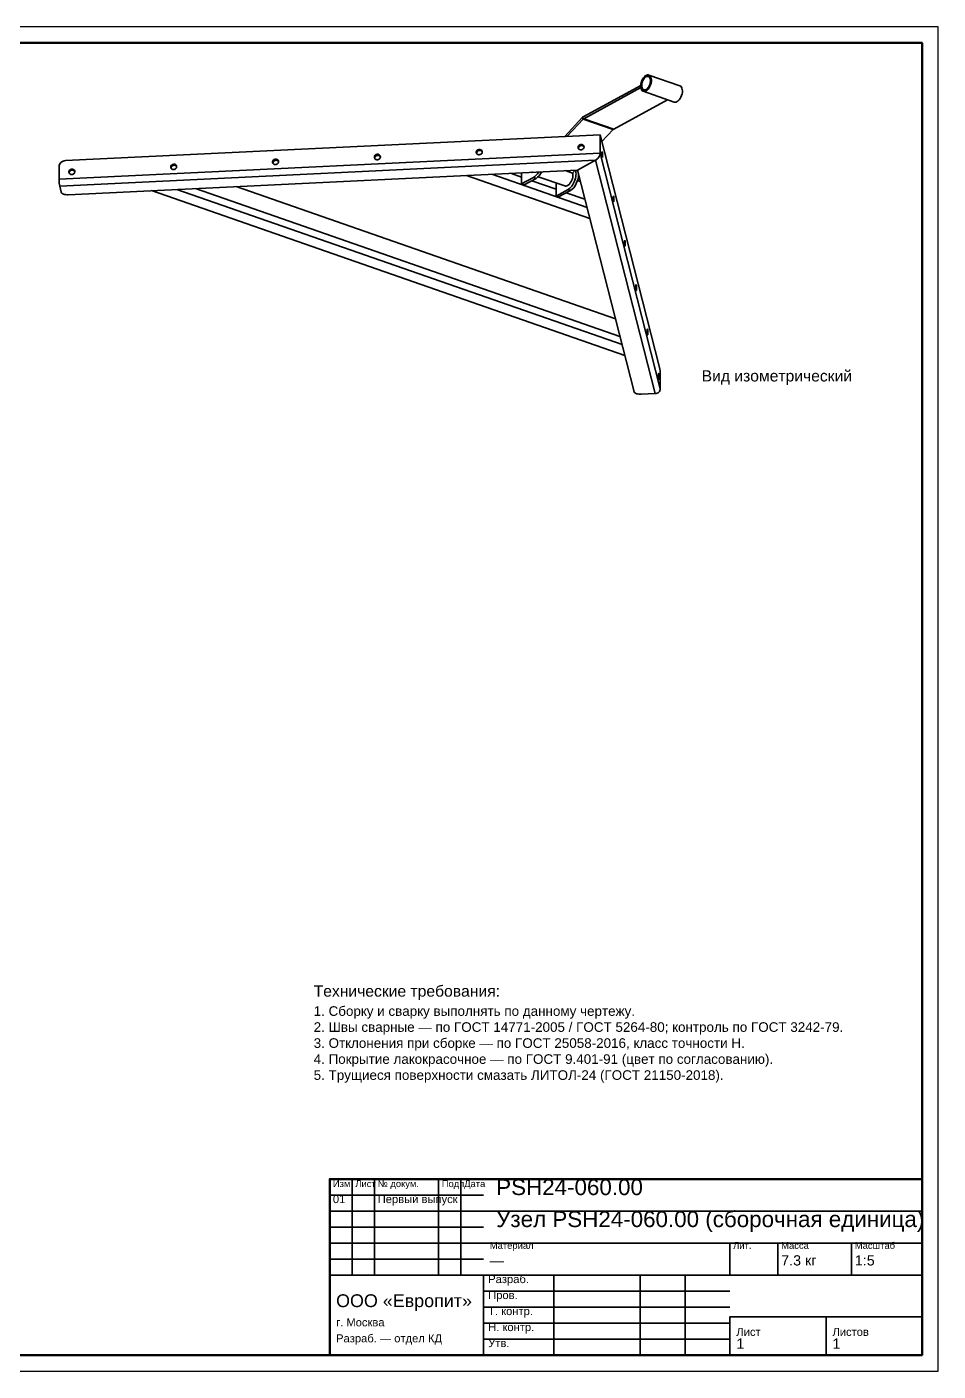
# Model space of a CAD drawing. Header units: millimetres. Extents: x 0 to 594, y 0 to 420.
# Drawn here: x 309.4 to 594, y 0 to 420 of the extents above; entities that cross this region are included whole.
import ezdxf

# ---------------------------------------------------------------- set-up
doc = ezdxf.new("R2010")
doc.units = ezdxf.units.MM
doc.styles.add('GOST', font='Arial')

msp = doc.modelspace()

# ---------------------------------------------------------------- linework, layer by layer
at = {"color": 1, "lineweight": 35}
for p, q in [((501.41, 403.03), (501.59, 403.43)), ((501.59, 403.43), (501.79, 403.8)), ((501.8, 403.22), (501.64, 402.82)), ((501.79, 403.8), (502.02, 404.13)), ((502, 403.58), (501.8, 403.22)), ((502.23, 403.9), (502, 403.58)), ((502.02, 404.13), (502.27, 404.42)), ((502.49, 404.16), (502.23, 403.9)), ((502.27, 404.42), (502.53, 404.66)), ((502.75, 404.36), (502.49, 404.16)), ((502.53, 404.66), (502.8, 404.84)), ((503.02, 404.48), (502.75, 404.36)), ((502.8, 404.84), (503.03, 404.94)), ((503.28, 404.52), (503.02, 404.48)), ((503.03, 404.94), (503.26, 404.99)), ((503.26, 404.99), (503.48, 405)), ((503.52, 404.48), (503.28, 404.52)), ((503.48, 405), (503.69, 404.96)), ((503.7, 404.39), (503.52, 404.48)), ((503.69, 404.96), (503.95, 404.81)), ((513.37, 401.58), (503.69, 404.96)), ((503.85, 404.25), (503.7, 404.39)), ((503.98, 404.06), (503.85, 404.25)), ((503.95, 404.81), (504.16, 404.57)), ((504.08, 403.82), (503.98, 404.06)), ((504.14, 403.55), (504.08, 403.82)), ((504.17, 403.25), (504.14, 403.55)), ((504.16, 404.57), (504.33, 404.25)), ((504.16, 402.93), (504.17, 403.25)), ((504.33, 404.25), (504.44, 403.86)), ((504.44, 403.86), (504.48, 403.41)), ((504.48, 403.41), (504.46, 402.93)), ((501.13, 401.73), (483.34, 392.04)), ((501.16, 401.02), (483.34, 391.32)), ((501.12, 401.39), (501.13, 401.79)), ((501.16, 401.02), (501.12, 401.39)), ((501.13, 401.79), (501.18, 402.2)), ((501.23, 400.69), (501.16, 401.02)), ((501.18, 402.2), (501.28, 402.62)), ((501.35, 400.4), (501.23, 400.69)), ((501.28, 402.62), (501.41, 403.03)), ((501.51, 400.17), (501.35, 400.4)), ((501.45, 402), (501.43, 401.6)), ((501.43, 401.6), (501.47, 401.24)), ((501.52, 402.41), (501.45, 402)), ((501.47, 401.24), (501.55, 400.92)), ((501.7, 399.99), (501.51, 400.17)), ((501.64, 402.82), (501.52, 402.41)), ((501.55, 400.92), (501.69, 400.66)), ((501.69, 400.66), (501.87, 400.47)), ((501.91, 399.88), (501.7, 399.99)), ((501.87, 400.47), (502.08, 400.35)), ((502.21, 399.83), (501.91, 399.88)), ((511.6, 396.5), (501.91, 399.88)), ((502.08, 400.35), (502.25, 400.31)), ((502.53, 399.88), (502.21, 399.83)), ((502.25, 400.31), (502.42, 400.32)), ((502.42, 400.32), (502.61, 400.36)), ((502.86, 400.03), (502.53, 399.88)), ((502.61, 400.36), (502.8, 400.44)), ((502.8, 400.44), (503.02, 400.59)), ((503.18, 400.27), (502.86, 400.03)), ((503.02, 400.59), (503.23, 400.78)), ((503.5, 400.59), (503.18, 400.27)), ((503.23, 400.78), (503.44, 401.02)), ((503.44, 401.02), (503.62, 401.29)), ((503.78, 400.98), (503.5, 400.59)), ((503.62, 401.29), (503.79, 401.59)), ((504.03, 401.43), (503.78, 400.98)), ((503.79, 401.59), (503.93, 401.92)), ((503.93, 401.92), (504.04, 402.25)), ((504.23, 401.92), (504.03, 401.43)), ((504.04, 402.25), (504.12, 402.59)), ((504.12, 402.59), (504.16, 402.93)), ((504.37, 402.42), (504.23, 401.92)), ((504.46, 402.93), (504.37, 402.42)), ((513.63, 401.43), (513.37, 401.58)), ((513.85, 401.2), (513.63, 401.43)), ((514.01, 400.88), (513.85, 401.2)), ((513.91, 398.54), (514.06, 399.05)), ((514.12, 400.48), (514.01, 400.88)), ((514.06, 399.05), (514.14, 399.55)), ((514.16, 400.04), (514.12, 400.48)), ((514.14, 399.55), (514.16, 400.04)), ((492.71, 388.06), (509.54, 397.22)), ((511.6, 396.5), (511.89, 396.45)), ((511.89, 396.45), (512.21, 396.5)), ((512.21, 396.5), (512.54, 396.65)), ((512.54, 396.65), (512.87, 396.89)), ((512.87, 396.89), (513.18, 397.21)), ((513.18, 397.21), (513.46, 397.61)), ((513.46, 397.61), (513.71, 398.06)), ((513.71, 398.06), (513.91, 398.54)), ((482.99, 391.77), (477.39, 385.79)), ((483.16, 391.19), (478.14, 385.82)), ((483.16, 391.93), (482.99, 391.77)), ((482.99, 391.77), (483.16, 391.19)), ((483.34, 392.04), (483.16, 391.93)), ((483.34, 391.32), (483.16, 391.19)), ((483.16, 391.19), (492.54, 387.92)), ((483.34, 391.32), (492.71, 388.06)), ((489.02, 384.16), (492.54, 387.92)), ((492.54, 387.92), (492.71, 388.06)), ((488.47, 386.32), (321.49, 378.24)), ((481.63, 382.69), (481.57, 382.39)), ((481.57, 382.39), (481.59, 382.2)), ((481.59, 382.2), (481.65, 382.05)), ((481.81, 382.96), (481.63, 382.69)), ((481.66, 382.04), (481.71, 382.33)), ((481.71, 382.33), (481.86, 382.58)), ((482.07, 383.16), (481.81, 382.96)), ((481.86, 382.58), (482.1, 382.78)), ((482.4, 383.27), (482.07, 383.16)), ((482.1, 382.78), (482.39, 382.9)), ((482.39, 382.9), (482.7, 382.93)), ((482.74, 383.26), (482.4, 383.27)), ((482.7, 382.93), (483, 382.87)), ((483.04, 383.15), (482.74, 383.26)), ((483, 382.87), (483.26, 382.71)), ((483.28, 382.94), (483.04, 383.15)), ((483.26, 382.71), (483.44, 382.49)), ((483.41, 382.67), (483.28, 382.94)), ((483.38, 382.17), (483.42, 382.34)), ((483.44, 382.5), (483.41, 382.67)), ((483.42, 382.34), (483.44, 382.5)), ((488.47, 386.32), (488.47, 380.56)), ((488.47, 386.32), (507.02, 313.56)), ((488.47, 386.32), (488.47, 380.56)), ((319.51, 372.38), (488.47, 380.56)), ((319.68, 370.25), (487.05, 378.35)), ((320.73, 378.06), (320.39, 377.88)), ((321.11, 378.19), (320.73, 378.06)), ((321.49, 378.24), (321.11, 378.19)), ((386.22, 378.07), (386.16, 377.77)), ((386.39, 378.34), (386.22, 378.07)), ((386.66, 378.55), (386.39, 378.34)), ((386.45, 377.96), (386.68, 378.16)), ((386.99, 378.65), (386.66, 378.55)), ((386.68, 378.16), (386.98, 378.28)), ((386.98, 378.28), (387.29, 378.31)), ((387.32, 378.64), (386.99, 378.65)), ((387.29, 378.31), (387.59, 378.25)), ((387.63, 378.53), (387.32, 378.64)), ((387.59, 378.25), (387.85, 378.09)), ((387.87, 378.32), (387.63, 378.53)), ((387.85, 378.09), (388.02, 377.87)), ((388, 378.05), (387.87, 378.32)), ((388.02, 377.88), (388, 378.05)), ((418.02, 379.61), (417.96, 379.31)), ((417.96, 379.31), (417.98, 379.12)), ((417.98, 379.12), (418.04, 378.97)), ((418.2, 379.88), (418.02, 379.61)), ((418.04, 378.97), (418.13, 378.83)), ((418.05, 378.96), (418.1, 379.25)), ((418.05, 378.95), (418.05, 378.96)), ((418.1, 379.25), (418.25, 379.5)), ((418.13, 378.83), (418.25, 378.71)), ((418.47, 380.09), (418.2, 379.88)), ((418.25, 379.5), (418.49, 379.7)), ((418.25, 378.71), (418.4, 378.61)), ((418.4, 378.61), (418.56, 378.55)), ((418.79, 380.19), (418.47, 380.09)), ((418.49, 379.7), (418.78, 379.82)), ((418.56, 378.55), (418.74, 378.51)), ((418.74, 378.51), (418.92, 378.51)), ((418.78, 379.82), (419.09, 379.85)), ((419.13, 380.18), (418.79, 380.19)), ((418.92, 378.51), (419.1, 378.54)), ((419.09, 379.85), (419.39, 379.79)), ((419.1, 378.54), (419.28, 378.6)), ((419.44, 380.07), (419.13, 380.18)), ((419.28, 378.6), (419.44, 378.69)), ((419.39, 379.79), (419.65, 379.63)), ((419.67, 379.86), (419.44, 380.07)), ((419.44, 378.69), (419.57, 378.81)), ((419.57, 378.81), (419.69, 378.94)), ((419.65, 379.63), (419.83, 379.41)), ((419.81, 379.59), (419.67, 379.86)), ((419.69, 378.94), (419.77, 379.09)), ((419.77, 379.09), (419.82, 379.26)), ((419.83, 379.42), (419.81, 379.59)), ((419.82, 379.26), (419.83, 379.42)), ((449.83, 381.15), (449.76, 380.85)), ((449.76, 380.85), (449.79, 380.66)), ((449.79, 380.66), (449.85, 380.51)), ((450, 381.42), (449.83, 381.15)), ((449.85, 380.5), (449.91, 380.79)), ((449.85, 380.51), (449.94, 380.37)), ((449.85, 380.49), (449.85, 380.5)), ((449.91, 380.79), (450.06, 381.04)), ((449.94, 380.37), (450.06, 380.25)), ((450.27, 381.63), (450, 381.42)), ((450.06, 381.04), (450.29, 381.24)), ((450.06, 380.25), (450.2, 380.15)), ((450.2, 380.15), (450.37, 380.09)), ((450.59, 381.73), (450.27, 381.63)), ((450.29, 381.24), (450.58, 381.36)), ((450.37, 380.09), (450.54, 380.05)), ((450.54, 380.05), (450.73, 380.05)), ((450.58, 381.36), (450.9, 381.39)), ((450.93, 381.72), (450.59, 381.73)), ((450.73, 380.05), (450.91, 380.08)), ((450.9, 381.39), (451.2, 381.33)), ((450.91, 380.08), (451.08, 380.14)), ((451.24, 381.61), (450.93, 381.72)), ((451.08, 380.14), (451.24, 380.23)), ((451.2, 381.33), (451.45, 381.17)), ((451.48, 381.4), (451.24, 381.61)), ((451.24, 380.23), (451.38, 380.35)), ((451.38, 380.35), (451.49, 380.48)), ((451.45, 381.17), (451.63, 380.95)), ((451.61, 381.13), (451.48, 381.4)), ((451.49, 380.48), (451.57, 380.63)), ((451.57, 380.63), (451.62, 380.8)), ((451.63, 380.96), (451.61, 381.13)), ((451.62, 380.8), (451.63, 380.96)), ((487.05, 378.35), (481.4, 375.27)), ((487.05, 378.35), (481.4, 375.27)), ((481.65, 382.05), (481.74, 381.91)), ((481.66, 382.03), (481.66, 382.04)), ((481.74, 381.91), (481.86, 381.79)), ((481.86, 381.79), (482.01, 381.69)), ((482.01, 381.69), (482.17, 381.63)), ((482.17, 381.63), (482.35, 381.59)), ((482.35, 381.59), (482.53, 381.59)), ((482.53, 381.59), (482.71, 381.62)), ((482.71, 381.62), (482.88, 381.68)), ((482.88, 381.68), (483.04, 381.77)), ((483.04, 381.77), (483.18, 381.89)), ((483.18, 381.89), (483.29, 382.02)), ((483.29, 382.02), (483.38, 382.17)), ((487.21, 378.45), (487.05, 378.35)), ((487.21, 378.45), (487.05, 378.35)), ((505.65, 305.42), (487.05, 378.35)), ((487.37, 378.56), (487.21, 378.45)), ((487.37, 378.56), (487.21, 378.45)), ((487.52, 378.69), (487.37, 378.56)), ((487.52, 378.69), (487.37, 378.56)), ((487.67, 378.83), (487.52, 378.69)), ((487.67, 378.83), (487.52, 378.69)), ((487.81, 378.98), (487.67, 378.83)), ((487.81, 378.98), (487.67, 378.83)), ((487.93, 379.15), (487.81, 378.98)), ((487.93, 379.15), (487.81, 378.98)), ((488.05, 379.32), (487.93, 379.15)), ((488.05, 379.32), (487.93, 379.15)), ((488.16, 379.5), (488.05, 379.32)), ((488.16, 379.5), (488.05, 379.32)), ((488.25, 379.68), (488.16, 379.5)), ((488.25, 379.68), (488.16, 379.5)), ((488.33, 379.86), (488.25, 379.68)), ((488.33, 379.86), (488.25, 379.68)), ((488.39, 380.04), (488.33, 379.86)), ((488.39, 380.04), (488.33, 379.86)), ((488.43, 380.22), (488.39, 380.04)), ((488.43, 380.22), (488.39, 380.04)), ((488.46, 380.4), (488.43, 380.22)), ((488.46, 380.4), (488.43, 380.22)), ((488.47, 380.56), (488.46, 380.4)), ((488.47, 380.56), (488.46, 380.4)), ((507.24, 306.94), (488.47, 380.56)), ((489.03, 380.78), (489.05, 380.99)), ((489.04, 380.12), (489.03, 380.78)), ((489.1, 379.46), (489.04, 380.12)), ((489.05, 380.99), (489.08, 381.06)), ((489.08, 381.06), (489.11, 381.03)), ((489.14, 379.26), (489.1, 379.46)), ((489.11, 381.03), (489.13, 380.95)), ((489.13, 380.95), (489.18, 380.63)), ((489.17, 379.19), (489.14, 379.26)), ((489.2, 379.22), (489.17, 379.19)), ((489.18, 380.63), (489.23, 379.72)), ((489.22, 379.33), (489.2, 379.22)), ((489.23, 379.72), (489.22, 379.33)), ((319.54, 376.7), (319.51, 376.34)), ((319.51, 376.34), (319.51, 372.38)), ((319.66, 377.04), (319.54, 376.7)), ((319.84, 377.36), (319.66, 377.04)), ((320.09, 377.64), (319.84, 377.36)), ((320.39, 377.88), (320.09, 377.64)), ((481.4, 375.27), (322.38, 367.57)), ((322.61, 374.99), (322.55, 374.69)), ((322.55, 374.69), (322.57, 374.5)), ((322.57, 374.5), (322.63, 374.35)), ((322.79, 375.26), (322.61, 374.99)), ((322.63, 374.35), (322.72, 374.21)), ((322.64, 374.34), (322.69, 374.63)), ((322.64, 374.33), (322.64, 374.34)), ((322.69, 374.63), (322.84, 374.88)), ((322.72, 374.21), (322.84, 374.09)), ((323.05, 375.47), (322.79, 375.26)), ((322.84, 374.88), (323.08, 375.08)), ((322.84, 374.09), (322.98, 373.99)), ((322.98, 373.99), (323.15, 373.93)), ((323.38, 375.57), (323.05, 375.47)), ((323.08, 375.08), (323.37, 375.2)), ((323.15, 373.93), (323.33, 373.89)), ((323.33, 373.89), (323.51, 373.89)), ((323.37, 375.2), (323.68, 375.23)), ((323.72, 375.57), (323.38, 375.57)), ((323.51, 373.89), (323.69, 373.92)), ((323.68, 375.23), (323.98, 375.17)), ((323.69, 373.92), (323.86, 373.98)), ((324.02, 375.45), (323.72, 375.57)), ((323.86, 373.98), (324.02, 374.07)), ((323.98, 375.17), (324.24, 375.01)), ((324.26, 375.24), (324.02, 375.45)), ((324.02, 374.07), (324.16, 374.19)), ((324.16, 374.19), (324.27, 374.32)), ((324.24, 375.01), (324.42, 374.79)), ((324.39, 374.97), (324.26, 375.24)), ((324.27, 374.32), (324.35, 374.48)), ((324.35, 374.48), (324.4, 374.64)), ((324.42, 374.8), (324.39, 374.97)), ((324.4, 374.64), (324.42, 374.8)), ((354.41, 376.53), (354.35, 376.23)), ((354.35, 376.23), (354.38, 376.04)), ((354.38, 376.04), (354.43, 375.89)), ((354.59, 376.8), (354.41, 376.53)), ((354.43, 375.89), (354.52, 375.75)), ((354.44, 375.88), (354.49, 376.17)), ((354.44, 375.87), (354.44, 375.88)), ((354.49, 376.17), (354.65, 376.42)), ((354.52, 375.75), (354.64, 375.63)), ((354.86, 377.01), (354.59, 376.8)), ((354.64, 375.63), (354.79, 375.53)), ((354.65, 376.42), (354.88, 376.62)), ((354.79, 375.53), (354.95, 375.47)), ((355.18, 377.11), (354.86, 377.01)), ((354.88, 376.62), (355.17, 376.74)), ((354.95, 375.47), (355.13, 375.43)), ((355.13, 375.43), (355.31, 375.43)), ((355.17, 376.74), (355.49, 376.77)), ((355.52, 377.11), (355.18, 377.11)), ((355.31, 375.43), (355.49, 375.46)), ((355.49, 376.77), (355.79, 376.71)), ((355.49, 375.46), (355.67, 375.52)), ((355.83, 376.99), (355.52, 377.11)), ((355.67, 375.52), (355.83, 375.61)), ((355.79, 376.71), (356.04, 376.55)), ((356.06, 376.78), (355.83, 376.99)), ((355.83, 375.61), (355.96, 375.73)), ((355.96, 375.73), (356.08, 375.86)), ((356.04, 376.55), (356.22, 376.33)), ((356.2, 376.51), (356.06, 376.78)), ((356.08, 375.86), (356.16, 376.01)), ((356.16, 376.01), (356.21, 376.18)), ((356.22, 376.34), (356.2, 376.51)), ((356.21, 376.18), (356.22, 376.34)), ((386.16, 377.77), (386.18, 377.58)), ((386.18, 377.58), (386.24, 377.43)), ((386.24, 377.42), (386.3, 377.71)), ((386.24, 377.43), (386.33, 377.29)), ((386.24, 377.41), (386.24, 377.42)), ((386.3, 377.71), (386.45, 377.96)), ((386.33, 377.29), (386.45, 377.17)), ((386.45, 377.17), (386.59, 377.07)), ((386.59, 377.07), (386.76, 377.01)), ((386.76, 377.01), (386.93, 376.97)), ((386.93, 376.97), (387.12, 376.97)), ((387.12, 376.97), (387.3, 377)), ((387.3, 377), (387.47, 377.06)), ((387.47, 377.06), (387.63, 377.15)), ((387.63, 377.15), (387.77, 377.27)), ((387.77, 377.27), (387.88, 377.4)), ((387.88, 377.4), (387.96, 377.55)), ((387.96, 377.55), (388.01, 377.72)), ((388.01, 377.72), (388.02, 377.88)), ((454.61, 373.98), (484.38, 363.6)), ((460.49, 374.26), (463.91, 373.07)), ((463.91, 370.91), (463.91, 374.43)), ((466.95, 374.57), (466.96, 374.57)), ((466.96, 374.57), (467.24, 374.53)), ((467.24, 374.53), (467.54, 374.6)), ((467.4, 374.56), (467.37, 374.59)), ((467.41, 374.6), (467.42, 374.56)), ((468.92, 374.12), (468.52, 373.64)), ((469.27, 374.69), (468.92, 374.12)), ((469.84, 374.07), (469.41, 373.49)), ((470.22, 374.73), (469.84, 374.07)), ((477.52, 375.09), (479.78, 374.3)), ((479.78, 374.3), (480.66, 375.24)), ((479.95, 373.99), (479.89, 374.41)), ((479.95, 373.54), (479.95, 373.99)), ((480.8, 375.24), (480.88, 374.87)), ((480.88, 374.87), (480.92, 374.48)), ((480.93, 374.05), (480.9, 373.62)), ((480.92, 374.48), (480.93, 374.05)), ((481.4, 375.27), (499.07, 305.98)), ((481.71, 374.06), (481.68, 373.32)), ((319.51, 372.38), (319.56, 371.16)), ((319.56, 371.16), (319.62, 370.62)), ((319.62, 370.62), (319.68, 370.25)), ((319.68, 370.25), (320.17, 368.34)), ((493.24, 328.82), (374.79, 370.11)), ((485.25, 360.17), (446.74, 373.59)), ((467.66, 372.95), (463.91, 370.91)), ((463.91, 370.91), (464.69, 370.64)), ((468.44, 372.68), (464.69, 370.64)), ((467.11, 371.95), (474.68, 369.31)), ((468.09, 373.24), (467.66, 372.95)), ((467.66, 372.95), (468.44, 372.68)), ((468.52, 373.64), (468.09, 373.24)), ((468.93, 373.02), (468.44, 372.68)), ((469.41, 373.49), (468.93, 373.02)), ((477.39, 370.31), (469.12, 373.19)), ((474.68, 367.15), (474.68, 371.25)), ((477.39, 370.31), (477.56, 370.27)), ((477.56, 370.27), (477.73, 370.26)), ((477.73, 370.26), (478.1, 370.34)), ((478.1, 370.34), (478.48, 370.56)), ((478.48, 370.56), (478.85, 370.88)), ((479.02, 369.61), (478.73, 369.38)), ((478.85, 370.88), (479.14, 371.24)), ((479.3, 369.89), (479.02, 369.61)), ((479.14, 371.24), (479.39, 371.64)), ((479.57, 370.21), (479.3, 369.89)), ((479.39, 371.64), (479.61, 372.09)), ((479.83, 370.57), (479.57, 370.21)), ((479.61, 372.09), (479.78, 372.57)), ((480.2, 369.75), (479.72, 369.27)), ((479.78, 372.57), (479.89, 373.06)), ((480.07, 370.96), (479.83, 370.57)), ((479.89, 373.06), (479.95, 373.54)), ((480.28, 371.37), (480.07, 370.96)), ((480.64, 370.34), (480.2, 369.75)), ((480.46, 371.81), (480.28, 371.37)), ((480.75, 372.71), (480.46, 371.81)), ((481.02, 371.02), (480.64, 370.34)), ((480.84, 373.16), (480.75, 372.71)), ((480.9, 373.62), (480.84, 373.16)), ((481.33, 371.77), (481.02, 371.02)), ((481.56, 372.54), (481.33, 371.77)), ((482.31, 371.69), (481.41, 372.01)), ((481.68, 373.32), (481.56, 372.54)), ((320.17, 368.34), (320.25, 368.18)), ((320.25, 368.18), (320.4, 368.02)), ((320.4, 368.02), (320.63, 367.88)), ((320.63, 367.88), (320.91, 367.76)), ((320.91, 367.76), (321.24, 367.67)), ((321.24, 367.67), (321.6, 367.6)), ((321.6, 367.6), (321.99, 367.57)), ((321.99, 367.57), (322.38, 367.57)), ((496.18, 317.3), (348.35, 368.83)), ((356.22, 369.21), (495.31, 320.73)), ((362.1, 369.5), (494.65, 323.29)), ((478.43, 369.19), (474.68, 367.15)), ((474.68, 367.15), (475.46, 366.88)), ((479.21, 368.92), (475.46, 366.88)), ((477.88, 368.2), (483.72, 366.16)), ((478.73, 369.38), (478.43, 369.19)), ((478.43, 369.19), (479.21, 368.92)), ((479.72, 369.27), (479.21, 368.92)), ((492.56, 366.93), (492.59, 367.13)), ((492.57, 366.26), (492.56, 366.93)), ((492.63, 365.6), (492.57, 366.26)), ((492.59, 367.13), (492.62, 367.2)), ((492.62, 367.2), (492.64, 367.18)), ((492.67, 365.4), (492.63, 365.6)), ((492.64, 367.18), (492.67, 367.09)), ((492.67, 367.09), (492.72, 366.77)), ((492.72, 366.77), (492.77, 365.86)), ((492.75, 365.47), (492.73, 365.36)), ((492.77, 365.86), (492.75, 365.47)), ((492.71, 365.33), (492.67, 365.4)), ((492.73, 365.36), (492.71, 365.33)), ((496.1, 353.07), (496.12, 353.27)), ((496.1, 352.4), (496.1, 353.07)), ((496.12, 353.27), (496.15, 353.35)), ((496.15, 353.35), (496.18, 353.32)), ((496.18, 353.32), (496.2, 353.23)), ((496.2, 353.23), (496.25, 352.91)), ((496.25, 352.91), (496.3, 352)), ((496.16, 351.74), (496.1, 352.4)), ((496.2, 351.54), (496.16, 351.74)), ((496.24, 351.47), (496.2, 351.54)), ((496.27, 351.51), (496.24, 351.47)), ((496.28, 351.61), (496.27, 351.51)), ((496.3, 352), (496.28, 351.61)), ((499.63, 339.21), (499.65, 339.41)), ((499.64, 338.54), (499.63, 339.21)), ((499.7, 337.88), (499.64, 338.54)), ((499.65, 339.41), (499.69, 339.49)), ((499.69, 339.49), (499.71, 339.46)), ((499.74, 337.68), (499.7, 337.88)), ((499.71, 339.46), (499.74, 339.37)), ((499.74, 339.37), (499.79, 339.05)), ((499.78, 337.61), (499.74, 337.68)), ((499.8, 337.65), (499.78, 337.61)), ((499.79, 339.05), (499.83, 338.14)), ((499.82, 337.75), (499.8, 337.65)), ((499.83, 338.14), (499.82, 337.75)), ((503.17, 325.35), (503.19, 325.55)), ((503.17, 324.68), (503.17, 325.35)), ((503.23, 324.02), (503.17, 324.68)), ((503.19, 325.55), (503.22, 325.63)), ((503.22, 325.63), (503.24, 325.6)), ((503.27, 323.82), (503.23, 324.02)), ((503.24, 325.6), (503.27, 325.51)), ((503.27, 325.51), (503.32, 325.19)), ((503.31, 323.75), (503.27, 323.82)), ((503.33, 323.79), (503.31, 323.75)), ((503.32, 325.19), (503.37, 324.28)), ((503.35, 323.89), (503.33, 323.79)), ((503.37, 324.28), (503.35, 323.89)), ((506.7, 311.49), (506.72, 311.7)), ((506.7, 310.83), (506.7, 311.49)), ((506.76, 310.16), (506.7, 310.83)), ((506.72, 311.7), (506.75, 311.77)), ((506.75, 311.77), (506.78, 311.74)), ((506.78, 311.74), (506.8, 311.65)), ((506.8, 311.65), (506.85, 311.33)), ((506.85, 311.33), (506.9, 310.42)), ((507.02, 313.56), (507.1, 313.1)), ((507.1, 313.1), (507.18, 312.42)), ((507.18, 312.42), (507.24, 310.9)), ((507.24, 310.9), (507.24, 306.94)), ((506.8, 309.96), (506.76, 310.16)), ((506.84, 309.89), (506.8, 309.96)), ((506.87, 309.93), (506.84, 309.89)), ((506.89, 310.04), (506.87, 309.93)), ((506.9, 310.42), (506.89, 310.04)), ((507.21, 306.65), (507.12, 306.38)), ((507.24, 306.94), (507.21, 306.65)), ((499.15, 305.81), (499.07, 305.98)), ((499.3, 305.65), (499.15, 305.81)), ((499.53, 305.51), (499.3, 305.65)), ((499.81, 305.39), (499.53, 305.51)), ((500.14, 305.3), (499.81, 305.39)), ((500.5, 305.24), (500.14, 305.3)), ((500.88, 305.21), (500.5, 305.24)), ((501.28, 305.21), (500.88, 305.21)), ((505.65, 305.42), (501.28, 305.21)), ((505.96, 305.46), (505.65, 305.42)), ((506.26, 305.56), (505.96, 305.46)), ((506.53, 305.71), (506.26, 305.56)), ((506.77, 305.9), (506.53, 305.71)), ((506.97, 306.12), (506.77, 305.9)), ((507.12, 306.38), (506.97, 306.12))]:
    msp.add_line(p, q, dxfattribs=at)
at = {"color": 7, "lineweight": 35}
for p, q in [((411, 30), (411, 60)), ((418, 30), (418, 60)), ((438, 30), (438, 60)), ((445, 30), (445, 60)), ((404, 55), (452, 55)), ((404, 50), (452, 50)), ((452, 50), (589, 50)), ((404, 45), (452, 45)), ((404, 40), (452, 40)), ((452, 40), (589, 40)), ((529, 30), (529, 40)), ((544, 30), (544, 40)), ((567, 30), (567, 40)), ((404, 35), (452, 35)), ((404, 30), (452, 30)), ((452, 30), (589, 30)), ((474, 5), (474, 30)), ((501, 5), (501, 30)), ((515, 5), (515, 30)), ((452, 25), (529, 25)), ((452, 20), (529, 20)), ((529, 17), (589, 17)), ((452, 15), (529, 15)), ((452, 10), (529, 10))]:
    msp.add_line(p, q, dxfattribs=at)
at = {"color": 7, "lineweight": 25}
msp.add_lwpolyline([(0, 0), (594, 0), (594, 420), (0, 420)], close=True, dxfattribs=at)
at = {"color": 7, "lineweight": 70}
for points in [[(20, 5), (589, 5), (589, 415), (20, 415)], [(404, 5), (589, 5), (589, 60), (404, 60)]]:
    msp.add_lwpolyline(points, close=True, dxfattribs=at)
at = {"color": 7, "lineweight": 35}
for points in [[(404, 5), (452, 5), (452, 30), (404, 30)], [(529, 5), (559, 5), (559, 17), (529, 17)], [(559, 5), (589, 5), (589, 17), (559, 17)]]:
    msp.add_lwpolyline(points, close=True, dxfattribs=at)

# ---------------------------------------------------------------- texts
at = {"color": 3, "style": 'GOST'}
for s, height, p in [('Вид изометрический', 3.5, (520.16, 309.21)), ('Технические требования:', 3.5, (399, 117)), ('1. Сборку и сварку выполнять по данному чертежу.', 3, (399, 111)), ('2. Швы сварные — по ГОСТ 14771-2005 / ГОСТ 5264-80; контроль по ГОСТ 3242-79.', 3, (399, 106)), ('3. Отклонения при сборке — по ГОСТ 25058-2016, класс точности Н.', 3, (399, 101)), ('4. Покрытие лакокрасочное — по ГОСТ 9.401-91 (цвет по согласованию).', 3, (399, 96)), ('5. Трущиеся поверхности смазать ЛИТОЛ-24 (ГОСТ 21150-2018).', 3, (399, 91)), ('Изм.', 2.1, (405, 57.5)), ('Лист', 2.1, (412, 57.5)), ('№ докум.', 2.1, (419, 57.5)), ('Подп.', 2.1, (439, 57.5)), ('Дата', 2.1, (446, 57.5)), ('PSH24-060.00', 5, (456, 55)), ('01', 2.5, (405, 52.5)), ('Первый выпуск', 2.5, (419, 52.5)), ('Узел PSH24-060.00 (сборочная единица)', 5, (456, 45)), ('Материал', 2.1, (454, 38.2)), ('Лит.', 2.1, (530, 38.2)), ('Масса', 2.1, (545, 38.2)), ('Масштаб', 2.1, (568, 38.2)), ('—', 3.2, (454, 33)), ('7.3 кг', 3.2, (545, 33)), ('1:5', 3.2, (568, 33)), ('Разраб.', 2.5, (453.5, 27.5)), ('ООО «Европит»', 4, (406, 20)), ('Пров.', 2.5, (453.5, 22.5)), ('Т. контр.', 2.5, (453.5, 17.5)), ('г. Москва', 2.5, (406, 14)), ('Н. контр.', 2.5, (453.5, 12.5)), ('Лист', 2.5, (531, 11)), ('Листов', 2.5, (561, 11)), ('Разраб. — отдел КД', 2.5, (406, 9)), ('Утв.', 2.5, (453.5, 7.5)), ('1', 3.2, (531, 7)), ('1', 3.2, (561, 7))]:
    msp.add_text(s, height=height, dxfattribs=at).set_placement(p)

doc.saveas('drawing.dxf')
